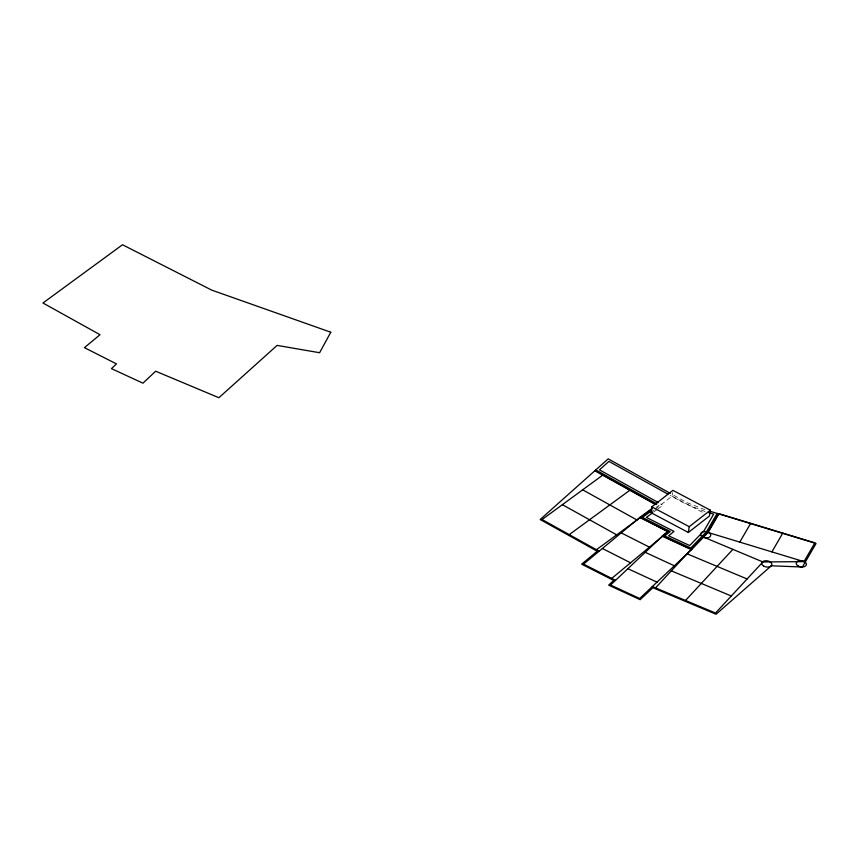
<?xml version="1.0" encoding="UTF-8"?>
<svg xmlns="http://www.w3.org/2000/svg" width="859" height="859" viewBox="0 0 859 859"><rect width="100%" height="100%" fill="white"/><g stroke="black" fill="none" stroke-linecap="round" stroke-linejoin="round"><path stroke-width="0.64" stroke-dasharray="4.29 3.22" d="M655.149 509.333L672.049 496.137L672.576 492.658M650.929 512.64L654.096 510.16M656.061 507.454L659.197 505.156M653.678 512.039L656.802 509.752M657.844 508.99L663.051 505.178L660.732 503.889M704.96 509.72L686.706 502.483L671.48 494.022M705.099 511.556L685.235 503.782L670.213 495.439M672.049 496.137L704.809 513.499"/><path stroke-width="1.29" d="M651.798 506.842L650.929 512.64L688.36 532.473L709.491 515.98L710.372 510.182L672.93 490.349L651.798 506.842L689.24 526.685L710.372 510.182M688.36 532.473L689.24 526.685M717.147 513.424L706.549 531.678L690.786 548.01L664.726 535.995L670.16 531.485L642.446 517.429L651.874 510.525M702.887 536.789L707.687 532.355L718.586 513.564L814.901 542.845L803.992 561.646L762.889 561.947L702.887 536.789L655.514 587.889M718.876 513.95L708.267 532.236L691.516 549.663L662.128 536.113L667.615 531.549L639.826 517.462L652.432 508.227M739.792 542.115L750.691 523.324M771.887 551.875L782.796 533.085M685.514 600.462L732.888 549.363M762.889 561.947L715.515 613.047L652.335 586.547M611.737 578.408L668.248 531.538L640.062 517.247L583.551 564.116L615.527 580.33M569.249 534.62L630.119 490.059M596.404 549.717L652.024 508.99M652.636 512.802L646.376 517.386L673.971 531.377L668.624 535.812L689.702 545.54L704.047 530.722L713.657 514.154L708.772 512.662M709.835 511.202L816.05 543.5L802.403 567.015L771.318 565.802L716.084 614.249L652.851 587.728L640.148 599.7L608.655 585.151L613.68 580.416L581.64 564.17L597.241 551.231L540.161 519.523L608.204 458.856L670.299 493.367M707.687 532.355L803.992 561.646M687.103 553.819L747.105 578.977M671.308 570.848L731.31 596.017M645.216 552.326L674.358 565.791M627.886 568.679L657.017 582.144M621.229 532.87L649.415 547.162M602.384 548.493L630.57 562.785M667.894 494.15L608.945 461.39L599.464 469.852L658.423 502.612M595.792 469.927L656.899 503.879M656.147 504.523L602.954 474.963L542.083 519.534L599.11 551.21M594.815 470.796L655.471 504.501M582.67 489.823L636.991 520.006M562.377 504.673L616.698 534.856M330.79 332.229L319.612 352.727L277.103 345.393L218.884 397.728L155.64 371.206L142.938 383.178L111.445 368.629L116.47 363.894L84.429 347.648L100.02 334.709L42.95 303.002L122.504 244.751L211.615 290.074L330.79 332.229M662.557 535.984L610.545 585.033L639.676 598.487L691.688 549.438L662.557 535.984M763.694 566.124A5.154 3.135 8.6 0 0 771.865 564.782A5.154 3.135 8.6 0 0 764.821 560.809A5.154 3.135 8.6 0 0 763.694 566.124M798.226 566.049A5.154 3.135 8.6 0 0 806.397 564.707A5.154 3.135 8.6 0 0 799.353 560.723A5.154 3.135 8.6 0 0 798.226 566.049M702.576 536.929A5.154 3.135 8.6 0 0 710.747 535.587A5.154 3.135 8.6 0 0 703.704 531.614A5.154 3.135 8.6 0 0 702.576 536.929"/></g></svg>
